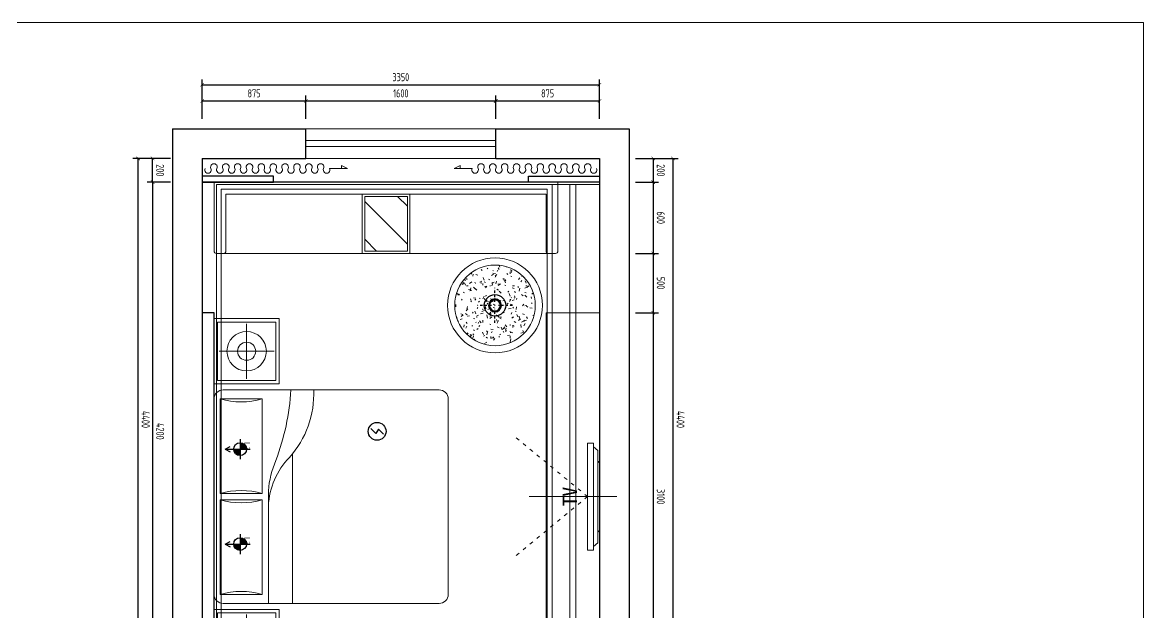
# Model space of a CAD drawing. Header units: millimetres. Extents: x 84706 to 155398, y -6776 to 36429.
# Drawn here: x 145945 to 155398, y 31456 to 36429 of the extents above; entities that cross this region are included whole.
import ezdxf
from ezdxf.enums import TextEntityAlignment as Align

# ---------------------------------------------------------------- set-up
doc = ezdxf.new("R2010")
doc.units = ezdxf.units.MM
for name, pattern in [('ACAD_ISO03W100', [30, 12, -18]), ('DASHDOTX2', [50.8, 25.4, -12.7, 0, -12.7]), ('DOTE', [61.468, 50.8, -5.08, 0.508, -5.08]), ('HIDDEN', [9.525, 6.35, -3.175])]:
    doc.linetypes.add(name, pattern=pattern)
doc.layers.get('Defpoints').update_dxf_attribs({"color": 250})
for name, color, linetype in [('F-活动家具', 51, 'Continuous'), ('P-01-墙体完成面', 3, 'Continuous'), ('P-04-天花Ceiling Lighting', 1, 'Continuous'), ('WALL【墙体】', 7, 'Continuous')]:
    doc.layers.add(name, color=color, linetype=linetype)
for name, color, linetype, lineweight in [('FC-Material【地坪分割线】', 138, 'Continuous', 0), ('FF-Curtain【平面窗帘】', 32, 'Continuous', 0), ('FF-Win【窗】', 132, 'Continuous', 0), ('FF-【活动成品家具】', 51, 'Continuous', 0), ('RC-dimensions', 44, 'Continuous', 0), ('RC-Modelling【天花造型】', 30, 'Continuous', 0)]:
    doc.layers.add(name, color=color, linetype=linetype, lineweight=lineweight)
doc.styles.add('MT-DIM', font='ARCHS.SHX', dxfattribs={"width": 0.8})
doc.styles.add('ROMANTIC', font='STXIHEI.TTF', dxfattribs={"bigfont": 'gbcbig.shx'})
doc.styles.add('XZC', font='SIMPLEX.SHX', dxfattribs={"width": 0.7, "bigfont": 'hztxt.shx'})
doc.styles.add('尺寸标注', font='ARCHS.SHX', dxfattribs={"width": 0.8})
doc.linetypes.add('LED_LINE', pattern='A,12.7,-5.08,["LED",XZC,S=2.54,R=0,X=-2.54,Y=-1.27],-6.35', length=24.13)
doc.dimstyles.new('海龙1：25', dxfattribs={"dimscale": 25, "dimtxt": 2.25, "dimasz": 1, "dimexe": 1.5, "dimexo": 1, "dimgap": 1, "dimtad": 1, "dimdec": 0, "dimrnd": 5, "dimdsep": 46, "dimtxsty": '尺寸标注', "dimblk": 'ARCHTICK', "dimblk1": 'ARCHTICK', "dimblk2": 'ARCHTICK', "dimcen": 1, "dimclrd": 44, "dimclre": 44, "dimclrt": 2, "dimadec": 0, "dimazin": 0, "dimtfac": 1, "dimtdec": 0, "dimtix": 1, "dimtmove": 2, "dimatfit": 3, "dimldrblk": 'hl_arrow2', "dimfxl": 0, "dimarcsym": 0})

# ---------------------------------------------------------------- blocks, each defined once
blk = doc.blocks.new('hlw_3_1600_250')
for p, q in [((-0.5, 0.078125), (0.5, 0.078125)), ((-0.5, -0.078125), (0.5, -0.078125))]:
    blk.add_line(p, q)
at = {"linetype": 'HIDDEN', "ltscale": 15}
for p, q in [((-0.5, 0.015625), (0.5, 0.015625)), ((-0.5, -0.015625), (0.5, -0.015625))]:
    blk.add_line(p, q, dxfattribs=at)
blk = doc.blocks.new('_ArchTick')
at = {"color": 2, "linetype": 'ByBlock', "const_width": 0.15}
blk.add_lwpolyline([(-0.5, -0.5), (0.5, 0.5)], dxfattribs=at)
blk = doc.blocks.new('*D798')
at = {"layer": 'Defpoints', "color": 0, "transparency": 16777216}
for p in [(121719.3, 26730.4), (121519.3, 26277.4), (121719.3, 26277.4)]:
    blk.add_point(p, dxfattribs=at)
at = {"layer": 'RC-dimensions', "color": 44, "lineweight": -2, "transparency": 16777216}
for p, q in [((121519.3, 26580.4), (121519.3, 26775.4)), ((121719.3, 26580.4), (121719.3, 26775.4)), ((121519.3, 26730.4), (121719.3, 26730.4))]:
    blk.add_line(p, q, dxfattribs=at)
at = {"layer": 'RC-dimensions', "color": 44, "lineweight": -2, "transparency": 16777216, "xscale": 30, "yscale": 30, "zscale": 30, "rotation": 180}
blk.add_blockref('_ArchTick', (121519.3, 26730.4), dxfattribs=at)
at = {"layer": 'RC-dimensions', "color": 44, "lineweight": -2, "transparency": 16777216, "xscale": 30, "yscale": 30, "zscale": 30}
blk.add_blockref('_ArchTick', (121719.3, 26730.4), dxfattribs=at)
at = {"layer": 'RC-dimensions', "color": 2, "transparency": 16777216, "insert": (121619.3, 26794.2), "char_height": 67.5, "attachment_point": 5, "style": '尺寸标注'}
blk.add_mtext('200', dxfattribs=at)
blk = doc.blocks.new('hl_arrow2')
at = {"color": 2}
blk.add_line((-0.22, 0), (-1, 0), dxfattribs=at)
blk.add_lwpolyline([(-0.22, 0), (-0.86, -0.69), (-0.65, -0.86), (0, 0), (-0.65, 0.86), (-0.86, 0.69)], close=True, dxfattribs=at)
for points in [[(-0.86, 0.69), (-0.65, 0.86), (-0.22, 0), (0, 0)], [(-0.86, -0.69), (-0.65, -0.86), (-0.22, 0), (0, 0)]]:
    blk.add_solid(points, dxfattribs=at)
blk = doc.blocks.new('*D799')
at = {"layer": 'Defpoints', "color": 0, "transparency": 16777216}
for p in [(121034.5, 23802.4), (121334.5, 23802.4), (121334.5, 22927.4)]:
    blk.add_point(p, dxfattribs=at)
at = {"layer": 'RC-dimensions', "color": 44, "lineweight": -2, "transparency": 16777216}
for p, q in [((121184.5, 23802.4), (120989.5, 23802.4)), ((121034.5, 22927.4), (121034.5, 23802.4)), ((121184.5, 22927.4), (120989.5, 22927.4))]:
    blk.add_line(p, q, dxfattribs=at)
at = {"layer": 'RC-dimensions', "color": 44, "lineweight": -2, "transparency": 16777216, "xscale": 30, "yscale": 30, "zscale": 30}
for p, rotation in [((121034.5, 23802.4), 90), ((121034.5, 22927.4), 270)]:
    blk.add_blockref('_ArchTick', p, dxfattribs=dict(at, rotation=rotation))
at = {"layer": 'RC-dimensions', "color": 2, "transparency": 16777216, "insert": (120970.7, 23364.9), "char_height": 67.5, "attachment_point": 5, "rotation": 90, "style": '尺寸标注'}
blk.add_mtext('875', dxfattribs=at)
blk = doc.blocks.new('*D800')
at = {"layer": 'Defpoints', "color": 0, "transparency": 16777216}
for p in [(121034.5, 26277.4), (121334.5, 26277.4), (121334.5, 25402.4)]:
    blk.add_point(p, dxfattribs=at)
at = {"layer": 'RC-dimensions', "color": 44, "lineweight": -2, "transparency": 16777216}
for p, q in [((121184.5, 26277.4), (120989.5, 26277.4)), ((121034.5, 25402.4), (121034.5, 26277.4)), ((121184.5, 25402.4), (120989.5, 25402.4))]:
    blk.add_line(p, q, dxfattribs=at)
at = {"layer": 'RC-dimensions', "color": 44, "lineweight": -2, "transparency": 16777216, "xscale": 30, "yscale": 30, "zscale": 30}
for p, rotation in [((121034.5, 26277.4), 90), ((121034.5, 25402.4), 270)]:
    blk.add_blockref('_ArchTick', p, dxfattribs=dict(at, rotation=rotation))
at = {"layer": 'RC-dimensions', "color": 2, "transparency": 16777216, "insert": (120970.7, 25839.9), "char_height": 67.5, "attachment_point": 5, "rotation": 90, "style": '尺寸标注'}
blk.add_mtext('875', dxfattribs=at)
blk = doc.blocks.new('*D801')
at = {"layer": 'Defpoints', "color": 0, "transparency": 16777216}
for p in [(121034.5, 25402.4), (121334.5, 25402.4), (121334.5, 23802.4)]:
    blk.add_point(p, dxfattribs=at)
at = {"layer": 'RC-dimensions', "color": 44, "lineweight": -2, "transparency": 16777216}
for p, q in [((121184.5, 25402.4), (120989.5, 25402.4)), ((121034.5, 23802.4), (121034.5, 25402.4)), ((121184.5, 23802.4), (120989.5, 23802.4))]:
    blk.add_line(p, q, dxfattribs=at)
at = {"layer": 'RC-dimensions', "color": 44, "lineweight": -2, "transparency": 16777216, "xscale": 30, "yscale": 30, "zscale": 30}
for p, rotation in [((121034.5, 25402.4), 90), ((121034.5, 23802.4), 270)]:
    blk.add_blockref('_ArchTick', p, dxfattribs=dict(at, rotation=rotation))
at = {"layer": 'RC-dimensions', "color": 2, "transparency": 16777216, "insert": (120970.7, 24602.4), "char_height": 67.5, "attachment_point": 5, "rotation": 90, "style": '尺寸标注'}
blk.add_mtext('1600', dxfattribs=at)
blk = doc.blocks.new('*D811')
at = {"layer": 'Defpoints', "color": 0, "transparency": 16777216}
for p in [(121519.3, 22927.4), (121719.3, 22927.4), (121519.3, 22509.5)]:
    blk.add_point(p, dxfattribs=at)
at = {"layer": 'RC-dimensions', "color": 44, "lineweight": -2, "transparency": 16777216}
for p, q in [((121519.3, 22659.5), (121519.3, 22464.5)), ((121719.3, 22659.5), (121719.3, 22464.5)), ((121719.3, 22509.5), (121519.3, 22509.5))]:
    blk.add_line(p, q, dxfattribs=at)
at = {"layer": 'RC-dimensions', "color": 44, "lineweight": -2, "transparency": 16777216, "xscale": 30, "yscale": 30, "zscale": 30, "rotation": 180}
blk.add_blockref('_ArchTick', (121519.3, 22509.5), dxfattribs=at)
at = {"layer": 'RC-dimensions', "color": 44, "lineweight": -2, "transparency": 16777216, "xscale": 30, "yscale": 30, "zscale": 30}
blk.add_blockref('_ArchTick', (121719.3, 22509.5), dxfattribs=at)
at = {"layer": 'RC-dimensions', "color": 2, "transparency": 16777216, "insert": (121619.3, 22573.3), "char_height": 67.5, "attachment_point": 5, "style": '尺寸标注'}
blk.add_mtext('200', dxfattribs=at)
blk = doc.blocks.new('*D812')
at = {"layer": 'Defpoints', "color": 0, "transparency": 16777216}
for p in [(121719.3, 22927.4), (125919.3, 22927.4), (125919.3, 22509.5)]:
    blk.add_point(p, dxfattribs=at)
at = {"layer": 'RC-dimensions', "color": 44, "lineweight": -2, "transparency": 16777216}
for p, q in [((121719.3, 22659.5), (121719.3, 22464.5)), ((125919.3, 22659.5), (125919.3, 22464.5)), ((121719.3, 22509.5), (125919.3, 22509.5))]:
    blk.add_line(p, q, dxfattribs=at)
at = {"layer": 'RC-dimensions', "color": 44, "lineweight": -2, "transparency": 16777216, "xscale": 30, "yscale": 30, "zscale": 30, "rotation": 180}
blk.add_blockref('_ArchTick', (121719.3, 22509.5), dxfattribs=at)
at = {"layer": 'RC-dimensions', "color": 44, "lineweight": -2, "transparency": 16777216, "xscale": 30, "yscale": 30, "zscale": 30}
blk.add_blockref('_ArchTick', (125919.3, 22509.5), dxfattribs=at)
at = {"layer": 'RC-dimensions', "color": 2, "transparency": 16777216, "insert": (123819.3, 22573.3), "char_height": 67.5, "attachment_point": 5, "style": '尺寸标注'}
blk.add_mtext('4200', dxfattribs=at)
blk = doc.blocks.new('*D816')
at = {"layer": 'Defpoints', "color": 0, "transparency": 16777216}
for p in [(121519.3, 22687.3), (125919.3, 22687.3), (121519.3, 22387.3)]:
    blk.add_point(p, dxfattribs=at)
at = {"layer": 'RC-dimensions', "color": 44, "lineweight": -2, "transparency": 16777216}
for p, q in [((121519.3, 22537.3), (121519.3, 22342.3)), ((125919.3, 22537.3), (125919.3, 22342.3)), ((125919.3, 22387.3), (121519.3, 22387.3))]:
    blk.add_line(p, q, dxfattribs=at)
at = {"layer": 'RC-dimensions', "color": 44, "lineweight": -2, "transparency": 16777216, "xscale": 30, "yscale": 30, "zscale": 30, "rotation": 180}
blk.add_blockref('_ArchTick', (121519.3, 22387.3), dxfattribs=at)
at = {"layer": 'RC-dimensions', "color": 44, "lineweight": -2, "transparency": 16777216, "xscale": 30, "yscale": 30, "zscale": 30}
blk.add_blockref('_ArchTick', (125919.3, 22387.3), dxfattribs=at)
at = {"layer": 'RC-dimensions', "color": 2, "transparency": 16777216, "insert": (123719.3, 22451.1), "char_height": 67.5, "attachment_point": 5, "style": '尺寸标注'}
blk.add_mtext('4400', dxfattribs=at)
blk = doc.blocks.new('*D818')
at = {"layer": 'Defpoints', "color": 0, "transparency": 16777216}
for p in [(120898.2, 26277.4), (121198.2, 26277.4), (121198.2, 22927.4)]:
    blk.add_point(p, dxfattribs=at)
at = {"layer": 'RC-dimensions', "color": 44, "lineweight": -2, "transparency": 16777216}
for p, q in [((121048.2, 26277.4), (120853.2, 26277.4)), ((120898.2, 22927.4), (120898.2, 26277.4)), ((121048.2, 22927.4), (120853.2, 22927.4))]:
    blk.add_line(p, q, dxfattribs=at)
at = {"layer": 'RC-dimensions', "color": 44, "lineweight": -2, "transparency": 16777216, "xscale": 30, "yscale": 30, "zscale": 30}
for p, rotation in [((120898.2, 26277.4), 90), ((120898.2, 22927.4), 270)]:
    blk.add_blockref('_ArchTick', p, dxfattribs=dict(at, rotation=rotation))
at = {"layer": 'RC-dimensions', "color": 2, "transparency": 16777216, "insert": (120834.5, 24602.4), "char_height": 67.5, "attachment_point": 5, "rotation": 90, "style": '尺寸标注'}
blk.add_mtext('3350', dxfattribs=at)
blk = doc.blocks.new('*D819')
at = {"layer": 'Defpoints', "color": 0, "transparency": 16777216}
for p in [(125919.3, 26896.6), (121519.3, 26596.6), (125919.3, 26596.6)]:
    blk.add_point(p, dxfattribs=at)
at = {"layer": 'RC-dimensions', "color": 44, "lineweight": -2, "transparency": 16777216}
for p, q in [((121519.3, 26746.6), (121519.3, 26941.6)), ((125919.3, 26746.6), (125919.3, 26941.6)), ((121519.3, 26896.6), (125919.3, 26896.6))]:
    blk.add_line(p, q, dxfattribs=at)
at = {"layer": 'RC-dimensions', "color": 44, "lineweight": -2, "transparency": 16777216, "xscale": 30, "yscale": 30, "zscale": 30, "rotation": 180}
blk.add_blockref('_ArchTick', (121519.3, 26896.6), dxfattribs=at)
at = {"layer": 'RC-dimensions', "color": 44, "lineweight": -2, "transparency": 16777216, "xscale": 30, "yscale": 30, "zscale": 30}
blk.add_blockref('_ArchTick', (125919.3, 26896.6), dxfattribs=at)
at = {"layer": 'RC-dimensions', "color": 2, "transparency": 16777216, "insert": (123719.3, 26960.4), "char_height": 67.5, "attachment_point": 5, "style": '尺寸标注'}
blk.add_mtext('4400', dxfattribs=at)
blk = doc.blocks.new('*D821')
at = {"layer": 'Defpoints', "color": 0, "transparency": 16777216}
for p in [(122319.3, 26730.4), (121719.3, 26277.4), (122319.3, 26277.4)]:
    blk.add_point(p, dxfattribs=at)
at = {"layer": 'RC-dimensions', "color": 44, "lineweight": -2, "transparency": 16777216}
for p, q in [((121719.3, 26580.4), (121719.3, 26775.4)), ((122319.3, 26580.4), (122319.3, 26775.4)), ((121719.3, 26730.4), (122319.3, 26730.4))]:
    blk.add_line(p, q, dxfattribs=at)
at = {"layer": 'RC-dimensions', "color": 44, "lineweight": -2, "transparency": 16777216, "xscale": 30, "yscale": 30, "zscale": 30, "rotation": 180}
blk.add_blockref('_ArchTick', (121719.3, 26730.4), dxfattribs=at)
at = {"layer": 'RC-dimensions', "color": 44, "lineweight": -2, "transparency": 16777216, "xscale": 30, "yscale": 30, "zscale": 30}
blk.add_blockref('_ArchTick', (122319.3, 26730.4), dxfattribs=at)
at = {"layer": 'RC-dimensions', "color": 2, "transparency": 16777216, "insert": (122019.3, 26794.2), "char_height": 67.5, "attachment_point": 5, "style": '尺寸标注'}
blk.add_mtext('600', dxfattribs=at)
blk = doc.blocks.new('1800平10103585')
blk.add_line((-823.8, 948.8), (823.8, 948.8))
at = {"color": 8}
for p, q in [((-1225, 674.6), (-1225, 906.3)), ((-823.8, 898), (-823.8, 542.4)), ((-25.6, 898), (-823.8, 898)), ((-25.6, 542.4), (-25.6, 898)), ((823.8, 898), (26.8, 898)), ((26.8, 898), (26.8, 542.4)), ((823.8, 542.4), (823.8, 898)), ((1225, 674.6), (1225, 906.3)), ((-1225, 674.6), (-1456.7, 674.6)), ((-1225, 674.6), (-993.3, 674.6)), ((-1225, 674.6), (-1225, 442.9)), ((1225, 674.6), (993.3, 674.6)), ((1225, 674.6), (1456.7, 674.6)), ((1225, 674.6), (1225, 442.9)), ((-823.8, 542.4), (-25.6, 542.4)), ((-49.4, 491.6), (900, 491.6)), ((26.8, 542.4), (823.8, 542.4)), ((-355.8, 288.4), (900, 288.4))]:
    blk.add_line(p, q, dxfattribs=at)
at = {"ltscale": 300}
for points in [[(-950, 949.6), (-1500, 949.6), (-1500, 399.6), (-950, 399.6)], [(950, 949.6), (1500, 949.6), (1500, 399.6), (950, 399.6)]]:
    blk.add_lwpolyline(points, close=True, dxfattribs=at)
blk.add_lwpolyline([(823.8, 948.8, -0.414214), (900, 872.6), (900, -948.8, -0.414214), (823.8, -1025), (-823.8, -1025, -0.414214), (-900, -948.8), (-900, 872.6, -0.414214), (-823.8, 948.8)], format="xyb", dxfattribs=at)
at = {"color": 8}
for points in [[(-980, 919.6), (-1470, 919.6), (-1470, 429.6), (-980, 429.6)], [(980, 919.6), (1470, 919.6), (1470, 429.6), (980, 429.6)]]:
    blk.add_lwpolyline(points, close=True, dxfattribs=at)
for centre, radius in [((-1225, 674.6), 166.2), ((1225, 674.6), 166.2), ((-1225, 674.6), 76.2), ((1225, 674.6), 76.2)]:
    blk.add_circle(centre, radius, dxfattribs=at)
for centre, radius, start, end in [((-1433.4, 720.2), 635, 343.73979, 16.26021), ((584, 720.2), 635, 163.73979, 196.26021), ((-582.8, 720.2), 635, 343.73979, 16.26021), ((1433.4, 720.2), 635, 163.73979, 196.26021), ((115.3, -152), 644.8, 93.35649, 133.73715), ((15.8, -317), 811.2, 94.60999, 113.29366), ((-1029.8, 2366.4), 2069.4, 273.59559, 290.50184), ((-865.1, 907), 798.6, 267.49382, 312.02982)]:
    blk.add_arc(centre, radius, start, end, dxfattribs=at)
blk = doc.blocks.new('海龙工具_液晶电视')
at = {"color": 251, "linetype": 'ACAD_ISO03W100', "ltscale": 2.5}
for q in [(-507.9, 716), (507.9, 716)]:
    blk.add_line((0, 100), q, dxfattribs=at)
blk.add_line((-450, 50), (450, 50))
at = {"color": 251}
blk.add_line((-300, 15), (300, 15), dxfattribs=at)
blk.add_lwpolyline([(-450, 50), (450, 50), (450, 100), (-450, 100)], close=True)
blk.add_lwpolyline([(-420, 50), (-390, 15), (-300, 15, 0.267949), (-274, 0), (274, 0, 0.267949), (300, 15), (390, 15), (420, 50)], format="xyb")
at = {"color": 250, "style": 'ROMANTIC', "text_generation_flag": 6}
blk.add_text('TV', height=120, rotation=180, dxfattribs=at).set_placement((0.8, 250.3), align=Align.MIDDLE)
blk = doc.blocks.new('电视柜_04')
at = {"color": 250, "linetype": 'DOTE', "ltscale": 177.520661}
blk.add_line((-147.3, 0), (592.4, 0), dxfattribs=at)
at = {"ltscale": 4, "rotation": 270}
blk.add_blockref('海龙工具_液晶电视', (0, 0), dxfattribs=at)
blk = doc.blocks.new('海龙_08089383')
at = {"layer": 'FF-【活动成品家具】'}
h = blk.add_hatch(dxfattribs=at)
h.set_pattern_fill('AR-RROOF', color=8, scale=20.364318, angle=45)
h.set_pattern_definition([(45, (-180, -355), (438.9, 1170.4), [7758.8, -1034.5, 2586.27, -517.25]), (45, (123.6, 314.34), (-852.2, 120.7), [1551.76, -170.7, 3103.52, -387.94]), (45, (-308, 138.78), (1656.86, 2146.97), [4138.03, -724.16, 2069.01, -517.25])])
h.paths.add_polyline_path([(280, -355), (280, 5), (-180, 5), (-180, -355)])
blk.add_line((300, 1225), (300, -1575), dxfattribs=at)
blk.add_lwpolyline([(300, -1545, 0.414214), (280, -1525), (-200, -1525), (-200, 1175), (280, 1175, 0.414214), (300, 1195), (300, 1255, 0.414214), (280, 1275), (-300, 1275), (-300, -1625), (280, -1625, 0.414214), (300, -1605), (300, -1545)], format="xyb", dxfattribs=at)
blk.add_lwpolyline([(-200, 25), (300, 25), (300, -375), (-200, -375)], close=True, dxfattribs=at)
at = {"layer": 'FF-【活动成品家具】', "color": 8}
blk.add_lwpolyline([(-180, 5), (280, 5), (280, -355), (-180, -355)], close=True, dxfattribs=at)
blk = doc.blocks.new('海龙_08085835')
at = {"layer": 'FF-【活动成品家具】'}
h = blk.add_hatch(dxfattribs=at)
h.set_pattern_fill('地毯', color=8, scale=300, pattern_type=2)
h.set_pattern_definition([(0, (-124, -196), (132, 228), [12, -201, 9, -87, 18, -213]), (10, (-181, -73), (80.68, 285.34), [21, -51, 27, -159, 15, -198]), (20, (-211, -169), (133.47, 220.976), [24, -165, 21, -123, 15, -96]), (30, (-124, -187), (-21.97, 254.05), [15, -99, 12, -147, 9, -195]), (40, (-208, -121), (33.836, 216.37), [12, -132, 9, -84, 24, -153]), (50, (-163, -229), (-80.25, 235.733), [6, -111, 15, -183, 18, -93]), (60, (-154, -208), (-99.473, 223.71), [15, -123, 6, -144, 12, -111]), (70, (-187, -244), (-109.892, 215.587), [9, -57, 18, -96, 12, -132]), (80, (-172, -67), (-208.565, 164.72), [21, -132, 9, -156, 18, -147]), (90, (-154, -196), (-264, 111), [18, -93, 12, -183, 6, -186]), (100, (-202, -103), (-247.97, 145.145), [21, -117, 18, -96, 21, -219]), (110, (-223, -274), (-240.44, 81.69), [24, -78, 12, -159, 18, -174]), (120, (-304, -238), (-286.65, 28.49), [15, -201, 18, -93, 21, -123]), (130, (-238, -304), (-279.108, 71.266), [9, -66, 12, -129, 24, -168]), (140, (-328, -64), (-220.597, -34.206), [18, -108, 21, -93, 12, -126]), (150, (-79, -322), (-204.825, -120.767), [12, -84, 24, -186, 21, -171]), (160, (-277, -154), (-237.9, -162.43), [18, -126, 15, -114, 12, -183]), (170, (-259, -226), (-215.644, -169.123), [27, -99, 18, -135, 24, -132])])
h.paths.add_polyline_path([(-340, 0, 1), (340, 0, 1)])
for radius in [400, 340]:
    blk.add_circle((0, 0), radius, dxfattribs=at)
blk = doc.blocks.new('*D823')
at = {"layer": 'Defpoints', "color": 0, "transparency": 16777216}
for p in [(122819.3, 26730.4), (122319.3, 26277.4), (122819.3, 26277.4)]:
    blk.add_point(p, dxfattribs=at)
at = {"layer": 'RC-dimensions', "color": 44, "lineweight": -2, "transparency": 16777216}
for p, q in [((122319.3, 26580.4), (122319.3, 26775.4)), ((122819.3, 26580.4), (122819.3, 26775.4)), ((122319.3, 26730.4), (122819.3, 26730.4))]:
    blk.add_line(p, q, dxfattribs=at)
at = {"layer": 'RC-dimensions', "color": 44, "lineweight": -2, "transparency": 16777216, "xscale": 30, "yscale": 30, "zscale": 30, "rotation": 180}
blk.add_blockref('_ArchTick', (122319.3, 26730.4), dxfattribs=at)
at = {"layer": 'RC-dimensions', "color": 44, "lineweight": -2, "transparency": 16777216, "xscale": 30, "yscale": 30, "zscale": 30}
blk.add_blockref('_ArchTick', (122819.3, 26730.4), dxfattribs=at)
at = {"layer": 'RC-dimensions', "color": 2, "transparency": 16777216, "insert": (122569.3, 26794.2), "char_height": 67.5, "attachment_point": 5, "style": '尺寸标注'}
blk.add_mtext('500', dxfattribs=at)
blk = doc.blocks.new('*D824')
at = {"layer": 'Defpoints', "color": 0, "transparency": 16777216}
for p in [(125919.3, 26730.4), (122819.3, 26277.4), (125919.3, 26277.4)]:
    blk.add_point(p, dxfattribs=at)
at = {"layer": 'RC-dimensions', "color": 44, "lineweight": -2, "transparency": 16777216}
for p, q in [((122819.3, 26580.4), (122819.3, 26775.4)), ((125919.3, 26580.4), (125919.3, 26775.4)), ((122819.3, 26730.4), (125919.3, 26730.4))]:
    blk.add_line(p, q, dxfattribs=at)
at = {"layer": 'RC-dimensions', "color": 44, "lineweight": -2, "transparency": 16777216, "xscale": 30, "yscale": 30, "zscale": 30, "rotation": 180}
blk.add_blockref('_ArchTick', (122819.3, 26730.4), dxfattribs=at)
at = {"layer": 'RC-dimensions', "color": 44, "lineweight": -2, "transparency": 16777216, "xscale": 30, "yscale": 30, "zscale": 30}
blk.add_blockref('_ArchTick', (125919.3, 26730.4), dxfattribs=at)
at = {"layer": 'RC-dimensions', "color": 2, "transparency": 16777216, "insert": (124369.3, 26794.2), "char_height": 67.5, "attachment_point": 5, "style": '尺寸标注'}
blk.add_mtext('3100', dxfattribs=at)
blk = doc.blocks.new('MT感烟')
at = {"layer": 'P-04-天花Ceiling Lighting', "color": 251, "linetype": 'Continuous'}
for p, q in [((24, 53.1), (-18.2, 10.9)), ((-24, -53.1), (18.2, -10.9))]:
    blk.add_line(p, q, dxfattribs=at)
at = {"layer": 'P-04-天花Ceiling Lighting', "color": 251}
blk.add_line((-18.2, 10.9), (18.2, -10.9), dxfattribs=at)
at = {"layer": 'P-04-天花Ceiling Lighting', "color": 1}
blk.add_circle((0, 0), 75, dxfattribs=at)
blk = doc.blocks.new('*U272')
at = {"layer": 'P-04-天花Ceiling Lighting'}
h = blk.add_hatch(color=8, dxfattribs=at)
h.paths.add_polyline_path([(-54, 0), (0, 0), (0, 54, 0.414214)])
h.paths.add_polyline_path([(0, -54, 0.414214), (54, 0), (0, 0)])
at = {"layer": 'P-04-天花Ceiling Lighting', "color": 8}
for p, q in [((0, 124.9), (-22.8, 84.2)), ((0, 124.9), (0, -84)), ((0, 124.9), (22.8, 84.2)), ((84, 0), (-84, 0))]:
    blk.add_line(p, q, dxfattribs=at)
at = {"layer": 'P-04-天花Ceiling Lighting', "color": 1}
blk.add_circle((0, 0), 54, dxfattribs=at)
at = {"layer": 'P-04-天花Ceiling Lighting', "color": 50, "style": 'MT-DIM'}
blk.add_attdef('L1', (60, -84), '', height=50, dxfattribs=at)
blk = doc.blocks.new('A$C41E945C4')
at = {"color": 8, "linetype": 'DASHDOTX2', "ltscale": 0.02}
for p, q in [((3.91, 7.83), (3.91, 4.7)), ((3.13, 3.91), (0, 3.91)), ((3.91, 3.13), (3.91, 0)), ((7.83, 3.91), (4.7, 3.91))]:
    blk.add_line(p, q, dxfattribs=at)
blk.add_circle((3.91, 3.91), 2.41)
at = {"color": 250, "linetype": 'Continuous', "lineweight": -3, "ltscale": 0.2, "extrusion": (0, 0, -1)}
for major_axis, start_param, end_param in [((0, 1.45), -1.570278715729624, 4.712906591449959), ((0, 1.21), -1.570657665638633, 4.712527641540948)]:
    blk.add_ellipse((3.91, 3.91), major_axis=major_axis, ratio=1, start_param=start_param, end_param=end_param, dxfattribs=at)
blk = doc.blocks.new('jnyuhj')
at = {"layer": 'Defpoints'}
blk.add_line((121719.3, 26277.4), (121719.3, 22927.4), dxfattribs=at)
at = {"layer": 'FF-Curtain【平面窗帘】'}
for points in [[(121603.5, 26253.3, -1.6), (121603.5, 26203.3, 1.6), (121603.5, 26153.3, -1.6), (121603.5, 26103.3, 1.6), (121603.5, 26053.3, -1.6), (121603.5, 26003.3, 1.6), (121603.5, 25953.3, -1.6), (121603.5, 25903.3, 1.6), (121603.5, 25853.3, -1.6), (121603.5, 25803.3, 1.6), (121603.5, 25753.3, -1.6), (121603.5, 25703.3, 1.6), (121603.5, 25653.3, -1.6), (121603.5, 25603.3, 1.6), (121603.5, 25553.3, -1.6), (121603.5, 25503.3, 1.6), (121603.5, 25453.3, -1.6), (121603.5, 25403.3, 1.6), (121603.5, 25353.3, -1.6), (121603.5, 25303.3, 1.6), (121603.5, 25253.3, -1.6), (121603.5, 25203.3), (121603.5, 25153.3), (121603.5, 25103.3), (121603.5, 25053.3), (121578.5, 25103.3), (121603.5, 25103.3)], [(121603.5, 22951.6, 1.6), (121603.5, 23001.6, -1.6), (121603.5, 23051.6, 1.6), (121603.5, 23101.6, -1.6), (121603.5, 23151.6, 1.6), (121603.5, 23201.6, -1.6), (121603.5, 23251.6, 1.6), (121603.5, 23301.6, -1.6), (121603.5, 23351.6, 1.6), (121603.5, 23401.6, -1.6), (121603.5, 23451.6, 1.6), (121603.5, 23501.6, -1.6), (121603.5, 23551.6, 1.6), (121603.5, 23601.6, -1.6), (121603.5, 23651.6, 1.6), (121603.5, 23701.6, -1.6), (121603.5, 23751.6, 1.6), (121603.5, 23801.6, -1.6), (121603.5, 23851.6, 1.6), (121603.5, 23901.6, -1.6), (121603.5, 23951.6, 1.6), (121603.5, 24001.6), (121603.5, 24051.6), (121603.5, 24101.6), (121603.5, 24151.6), (121578.5, 24101.6), (121603.5, 24101.6)]]:
    blk.add_lwpolyline(points, format="xyb", dxfattribs=at)
at = {"layer": 'FF-【活动成品家具】'}
blk.add_lwpolyline([(122819.3, 26277.4), (125919.3, 26277.4), (125919.3, 25827.4), (122819.3, 25827.4)], close=True, dxfattribs=at)
at = {"layer": 'P-01-墙体完成面'}
for points in [[(121719.3, 26277.4), (121719.3, 25677.4), (121669.3, 25677.4), (121669.3, 26277.4)], [(121719.3, 22927.4), (121719.3, 23527.4), (121669.3, 23527.4), (121669.3, 22927.4)]]:
    blk.add_lwpolyline(points, dxfattribs=at)
blk.add_lwpolyline([(122819.3, 22927.4), (125919.3, 22927.4), (125919.3, 23027.4), (122819.3, 23027.4)], close=True, dxfattribs=at)
at = {"layer": 'RC-Modelling【天花造型】'}
for p, q in [((121719.3, 22927.4), (121719.3, 26277.4)), ((121739.3, 25877.4), (121739.3, 26277.4)), ((125919.3, 26077.4), (121739.3, 26077.4)), ((125919.3, 25877.4), (121739.3, 25877.4))]:
    blk.add_line(p, q, dxfattribs=at)
at = {"layer": 'RC-Modelling【天花造型】', "color": 1, "linetype": 'LED_LINE', "ltscale": 0.5}
blk.add_line((121739.3, 26027.4), (125919.3, 26027.4), dxfattribs=at)
at = {"layer": 'RC-Modelling【天花造型】'}
blk.add_lwpolyline([(121739.3, 25877.4), (125919.3, 25877.4), (125919.3, 23047.4), (121739.3, 23047.4)], close=True, dxfattribs=at)
at = {"layer": 'RC-Modelling【天花造型】', "color": 36}
blk.add_lwpolyline([(121779.3, 25837.4), (125879.3, 25837.4), (125879.3, 23087.4), (121779.3, 23087.4)], close=True, dxfattribs=at)
at = {"layer": 'WALL【墙体】'}
for p, q in [((121269.3, 25402.4), (121269.3, 26527.4)), ((121269.3, 26527.4), (128269.3, 26527.4)), ((121519.3, 25402.4), (121519.3, 26277.4)), ((121519.3, 26277.4), (128269.3, 26277.4)), ((121519.3, 25402.4), (121269.3, 25402.4)), ((121269.3, 22677.4), (121269.3, 23802.4)), ((121519.3, 23802.4), (121269.3, 23802.4)), ((121519.3, 22927.4), (121519.3, 23802.4)), ((121519.3, 22927.4), (128269.3, 22927.4)), ((121269.3, 22677.4), (128519.3, 22677.4))]:
    blk.add_line(p, q, dxfattribs=at)
at = {"layer": 'FF-Win【窗】', "xscale": 1600, "yscale": 1600, "zscale": 1600, "rotation": 90}
blk.add_blockref('hlw_3_1600_250', (121394.3, 24602.4), dxfattribs=at)
at = {"layer": 'FF-【活动成品家具】', "rotation": 270}
blk.add_blockref('电视柜_04', (124369.3, 26277.4), dxfattribs=at)
at = {"layer": 'FF-【活动成品家具】'}
for name, p in [('海龙_08089383', (122019.3, 24652.5)), ('海龙_08085835', (122757.5, 25396.4))]:
    blk.add_blockref(name, p, dxfattribs=at)
at = {"layer": 'FF-【活动成品家具】', "xscale": -1, "rotation": 180}
blk.add_blockref('1800平10103585', (124369.3, 23977), dxfattribs=at)
at = {"layer": 'P-04-天花Ceiling Lighting', "color": 250, "xscale": 37.7395199997943, "yscale": 37.7395199997943, "zscale": 37.7395199997943}
blk.add_blockref('A$C41E945C4', (122609.8, 25248.7), dxfattribs=at)
at = {"layer": 'P-04-天花Ceiling Lighting', "color": 250}
blk.add_blockref('MT感烟', (123819.3, 24402.4), dxfattribs=at)
ref = blk.add_blockref('*U272', (123969.3, 23247.4), dxfattribs=dict(at, rotation=180))
ref.add_attrib('L1', 'L3', (123909.3, 23281.4), dxfattribs={"color": 50, "height": 50, "style": 'MT-DIM'})
ref = blk.add_blockref('*U272', (124769.3, 23247.4), dxfattribs=dict(at, rotation=180))
ref.add_attrib('L1', 'L3', (124709.3, 23281.4), dxfattribs={"color": 50, "height": 50, "style": 'MT-DIM'})
at = {"layer": 'RC-dimensions'}
for base, p1, p2, picture, middle in [((125919.3, 26896.6), (121519.3, 26596.6), (125919.3, 26596.6), '*D819', (123719.3, 26960.4)), ((121719.3, 26730.4), (121519.3, 26277.4), (121719.3, 26277.4), '*D798', (121619.3, 26794.2)), ((122319.3, 26730.4), (121719.3, 26277.4), (122319.3, 26277.4), '*D821', (122019.3, 26794.2)), ((122819.3, 26730.4), (122319.3, 26277.4), (122819.3, 26277.4), '*D823', (122569.3, 26794.2)), ((125919.3, 26730.4), (122819.3, 26277.4), (125919.3, 26277.4), '*D824', (124369.3, 26794.2)), ((121519.3, 22509.5), (121719.3, 22927.4), (121519.3, 22927.4), '*D811', (121619.3, 22573.3)), ((125919.3, 22509.5), (121719.3, 22927.4), (125919.3, 22927.4), '*D812', (123819.3, 22573.3)), ((121519.3, 22387.3), (125919.3, 22687.3), (121519.3, 22687.3), '*D816', (123719.3, 22451.1))]:
    dim = blk.add_linear_dim(base=base, p1=p1, p2=p2, dimstyle='海龙1：25', override={"dimscale": 30}, dxfattribs=at)
    dim.commit()
    dim.dimension.update_dxf_attribs({"geometry": picture, "text_midpoint": middle})
for base, p1, p2, angle, picture, middle in [((120898.2, 26277.4), (121198.2, 22927.4), (121198.2, 26277.4), 90, '*D818', (120834.5, 24602.4)), ((121034.5, 26277.4), (121334.5, 25402.4), (121334.5, 26277.4), 270, '*D800', (120970.7, 25839.9)), ((121034.5, 25402.4), (121334.5, 23802.4), (121334.5, 25402.4), 270, '*D801', (120970.7, 24602.4)), ((121034.5, 23802.4), (121334.5, 22927.4), (121334.5, 23802.4), 270, '*D799', (120970.7, 23364.9))]:
    dim = blk.add_linear_dim(base=base, p1=p1, p2=p2, angle=angle, dimstyle='海龙1：25', override={"dimscale": 30}, dxfattribs=at)
    dim.commit()
    dim.dimension.update_dxf_attribs({"geometry": picture, "text_midpoint": middle})

msp = doc.modelspace()

# ---------------------------------------------------------------- linework, layer by layer
at = {"layer": 'FC-Material【地坪分割线】'}
msp.add_lwpolyline([(117586.5, 36429.1), (155397.9, 36429.1), (155397.9, 15071.4), (117586.5, 15071.4)], close=True, dxfattribs=at)

# ---------------------------------------------------------------- block references
at = {"layer": 'F-活动家具', "rotation": 270}
msp.add_blockref('jnyuhj', (124533.2, 156802.1), dxfattribs=at)

doc.saveas('drawing.dxf')
